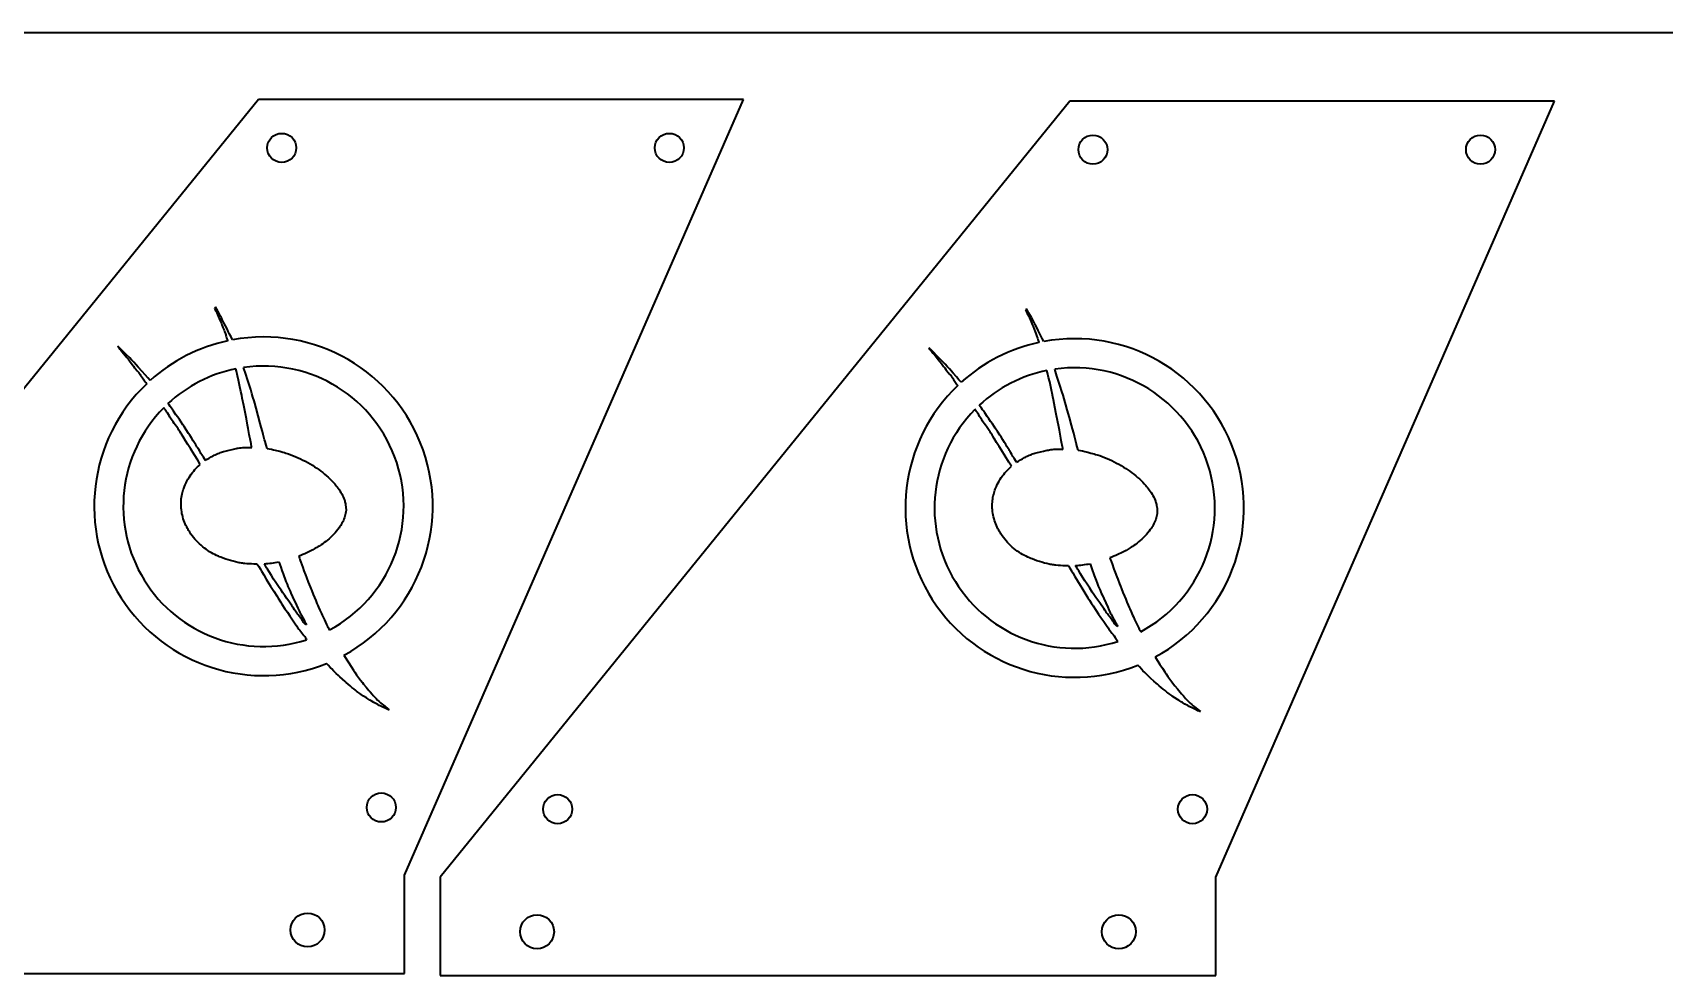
# Model space of a CAD drawing. Extents: x 1052 to 1687, y 72 to 522.
# Drawn here: x 1350.3 to 1518.6, y 424.8 to 522 of the extents above; entities that cross this region are included whole.
import ezdxf

# ---------------------------------------------------------------- set-up
doc = ezdxf.new("R2010")
doc.units = 0

msp = doc.modelspace()

# ---------------------------------------------------------------- linework, layer by layer
at = {"color": 7, "lineweight": 35}
for p, q in [((1051.844482, 522), (1686.844482, 522)), ((1373.583984, 515.117249), (1308.633057, 435.117554)), ((1423.583984, 515.117249), (1373.583984, 515.117249)), ((1388.633057, 435.117554), (1423.583984, 515.117249)), ((1457.245605, 514.939148), (1392.294556, 434.939484)), ((1507.245605, 514.939148), (1457.245605, 514.939148)), ((1472.294556, 434.939484), (1507.245605, 514.939148)), ((1308.633057, 424.982544), (1388.633057, 424.982544)), ((1392.294556, 424.804504), (1472.294556, 424.804504))]:
    msp.add_line(p, q, dxfattribs=at)
at = {"color": 7, "lineweight": 35, "ltscale": 0.003642}
for p, q in [((1369.123169, 493.689453), (1369.016357, 493.590393)), ((1452.784668, 493.511353), (1452.677856, 493.412292))]:
    msp.add_line(p, q, dxfattribs=at)
at = {"color": 7, "lineweight": 35, "ltscale": 0.253375}
msp.add_line((1388.633057, 424.982544), (1388.633057, 435.117554), dxfattribs=at)
at = {"color": 7, "lineweight": 35, "ltscale": 0.253374}
for p, q in [((1392.294556, 434.939484), (1392.294556, 424.804504)), ((1472.294556, 424.804504), (1472.294556, 434.939484))]:
    msp.add_line(p, q, dxfattribs=at)
at = {"color": 7, "lineweight": 35}
for points in [[(1369.016357, 493.590393), (1369.065063, 493.494812), (1369.16394, 493.304626), (1369.254639, 493.118408), (1369.338257, 492.936646), (1369.420532, 492.760834), (1369.460571, 492.672485), (1369.523071, 492.526672), (1369.664429, 492.201477), (1369.717041, 492.08197), (1369.74231, 492.02179), (1369.796509, 491.88501), (1369.904663, 491.611786), (1370.014526, 491.32373), (1370.069946, 491.171753), (1370.151245, 490.961884), (1370.192993, 490.848877), (1370.212402, 490.791779), (1370.250122, 490.667603), (1370.285156, 490.54248), (1370.318726, 490.432251), (1370.337646, 490.377991), (1370.369873, 490.298096), (1370.401489, 490.232178)], [(1370.892334, 490.330688), (1370.738403, 490.628723), (1370.588623, 490.928894), (1370.455933, 491.200623), (1370.322876, 491.472168), (1370.16687, 491.783478), (1370.008301, 492.093506), (1369.838257, 492.419373), (1369.751221, 492.581299), (1369.624146, 492.811279), (1369.537842, 492.963745), (1369.363525, 493.2677), (1369.123169, 493.689453)], [(1452.677856, 493.412292), (1452.726685, 493.316742), (1452.825562, 493.126556), (1452.916138, 492.940338), (1452.999756, 492.758606), (1453.082031, 492.582764), (1453.122192, 492.494385), (1453.18457, 492.348602), (1453.325928, 492.023376), (1453.378662, 491.9039), (1453.403931, 491.843719), (1453.458008, 491.70694), (1453.566162, 491.433716), (1453.676147, 491.14563), (1453.731445, 490.993652), (1453.812744, 490.783813), (1453.854614, 490.670807), (1453.873901, 490.613708), (1453.911621, 490.489532), (1453.946777, 490.364441), (1453.980225, 490.25415), (1453.999146, 490.19989), (1454.031494, 490.120056), (1454.062988, 490.054077)], [(1454.553955, 490.152618), (1454.400024, 490.450684), (1454.250244, 490.750824), (1454.117432, 491.022552), (1453.984375, 491.294098), (1453.828491, 491.605408), (1453.669922, 491.915436), (1453.499756, 492.241272), (1453.412842, 492.403198), (1453.285767, 492.633179), (1453.199463, 492.785645), (1453.025024, 493.0896), (1452.784668, 493.511353)], [(1362.38562, 486.127106), (1362.147461, 486.398834), (1361.879028, 486.706177), (1361.557251, 487.067352), (1361.158081, 487.513062), (1360.945923, 487.750763), (1360.708374, 488.011169), (1360.466309, 488.267395), (1360.282959, 488.45636), (1359.91272, 488.831055), (1359.516968, 489.229218), (1359.317627, 489.426727), (1359.045898, 489.689148)], [(1359.045898, 489.689148), (1359.160156, 489.523712), (1359.280273, 489.362854), (1359.369263, 489.250549), (1359.460571, 489.140015), (1359.646851, 488.921844), (1359.833374, 488.703796), (1360.005127, 488.495239), (1360.116577, 488.353882), (1360.189697, 488.258636), (1360.33374, 488.066406), (1360.560425, 487.759766), (1360.675293, 487.607666), (1360.795898, 487.45282), (1360.877686, 487.350769), (1361.044189, 487.149109), (1361.21167, 486.948181), (1361.293945, 486.846558), (1361.35437, 486.769226), (1361.41333, 486.690765), (1361.507324, 486.558197), (1361.597046, 486.422302), (1361.663818, 486.317017), (1361.730347, 486.211609), (1361.788818, 486.121948), (1361.865234, 486.012726), (1361.940186, 485.91687), (1361.979858, 485.870789), (1362.039795, 485.806519)], [(1446.047119, 485.949036), (1445.80896, 486.220764), (1445.540527, 486.528076), (1445.218872, 486.889282), (1444.819702, 487.334961), (1444.607544, 487.572693), (1444.369995, 487.833099), (1444.12793, 488.089355), (1443.944458, 488.27829), (1443.574341, 488.652985), (1443.178589, 489.051147), (1442.979126, 489.248657), (1442.707397, 489.511078)], [(1442.707397, 489.511078), (1442.821655, 489.345642), (1442.941895, 489.184784), (1443.030884, 489.07251), (1443.12207, 488.961914), (1443.308472, 488.743774), (1443.494995, 488.525696), (1443.666626, 488.317169), (1443.778198, 488.175781), (1443.851318, 488.080566), (1443.995239, 487.888306), (1444.222046, 487.581726), (1444.336914, 487.429626), (1444.457397, 487.27478), (1444.539185, 487.172729), (1444.705811, 486.971039), (1444.873291, 486.770142), (1444.955566, 486.668457), (1445.015869, 486.591156), (1445.074829, 486.512695), (1445.168823, 486.380127), (1445.258667, 486.244232), (1445.325439, 486.138947), (1445.391968, 486.033569), (1445.450439, 485.943909), (1445.526855, 485.834656), (1445.601807, 485.738831), (1445.641357, 485.692688), (1445.701416, 485.628448)], [(1372.865601, 479.216309), (1372.847412, 479.353516), (1372.826904, 479.490417), (1372.801392, 479.641296), (1372.772461, 479.791565), (1372.736084, 479.964172), (1372.699463, 480.136719), (1372.651978, 480.383545), (1372.617432, 480.581696), (1372.509644, 481.181183), (1372.44458, 481.523193), (1372.31604, 482.177246), (1372.186523, 482.854858), (1372.048828, 483.550079), (1371.896118, 484.319672), (1371.8396, 484.612488), (1371.759644, 484.998688), (1371.724731, 485.158447), (1371.653687, 485.477783), (1371.578735, 485.819), (1371.503906, 486.160278), (1371.396973, 486.631165), (1371.2854, 487.101013), (1371.227173, 487.34079)], [(1374.448364, 479.120422), (1374.35022, 479.467773), (1374.245239, 479.837341), (1374.19397, 480.022461), (1374.119995, 480.300934), (1374.048584, 480.584534), (1373.978271, 480.868347), (1373.856079, 481.338684), (1373.753052, 481.713501), (1373.535645, 482.494385), (1373.321655, 483.276123), (1373.180054, 483.78833), (1373.10791, 484.044067), (1372.997314, 484.427002), (1372.883423, 484.809387), (1372.766235, 485.190735), (1372.598755, 485.719238), (1372.428101, 486.246704), (1372.25708, 486.774048), (1372.031494, 487.479248)], [(1456.527222, 479.038239), (1456.509033, 479.175446), (1456.488525, 479.312317), (1456.462891, 479.463196), (1456.434082, 479.613525), (1456.397705, 479.786133), (1456.361084, 479.958649), (1456.313477, 480.205475), (1456.278931, 480.403625), (1456.171265, 481.003113), (1456.106079, 481.345123), (1455.977539, 481.999207), (1455.848145, 482.676788), (1455.710449, 483.372009), (1455.557739, 484.141602), (1455.501221, 484.434387), (1455.421265, 484.820618), (1455.38623, 484.980377), (1455.315308, 485.299683), (1455.240234, 485.64093), (1455.165527, 485.982178), (1455.058594, 486.453094), (1454.946899, 486.922913), (1454.888794, 487.16272)], [(1458.109985, 478.942322), (1458.011841, 479.289673), (1457.906738, 479.659302), (1457.855469, 479.844391), (1457.781494, 480.122864), (1457.710205, 480.406433), (1457.639771, 480.690308), (1457.5177, 481.160583), (1457.414673, 481.535431), (1457.197266, 482.316284), (1456.983276, 483.098022), (1456.841675, 483.61026), (1456.769531, 483.865997), (1456.658936, 484.248932), (1456.545044, 484.631287), (1456.427856, 485.012665), (1456.260376, 485.541138), (1456.0896, 486.068604), (1455.918579, 486.595947), (1455.692993, 487.301208)], [(1367.560547, 477.472717), (1367.295654, 477.907227), (1366.922241, 478.51474), (1366.544556, 479.119019), (1366.289429, 479.52356), (1366.036377, 479.929626), (1365.786743, 480.338806), (1365.636841, 480.586121), (1365.561279, 480.709412), (1365.446289, 480.89325), (1365.358398, 481.029785), (1365.268677, 481.165009), (1365.130249, 481.36499), (1364.987793, 481.561951), (1364.875977, 481.712982), (1364.764282, 481.864136), (1364.654541, 482.016724), (1364.574341, 482.132874), (1364.496582, 482.250854), (1364.421509, 482.370911), (1364.372925, 482.451965), (1364.278076, 482.616089), (1364.180542, 482.787659), (1364.130615, 482.872559), (1364.05249, 482.997314), (1364.01062, 483.059143), (1363.966797, 483.119568), (1363.924316, 483.17395), (1363.880005, 483.226807), (1363.836304, 483.275452), (1363.790649, 483.322693)], [(1368.095581, 477.880005), (1367.982666, 478.063171), (1367.888306, 478.220398), (1367.790649, 478.37561), (1367.719727, 478.484009), (1367.636963, 478.617249), (1367.591064, 478.697205), (1367.502319, 478.858948), (1367.414795, 479.011597), (1367.353149, 479.11142), (1367.310791, 479.177185), (1367.224365, 479.307678), (1367.093018, 479.50531), (1366.965332, 479.705078), (1366.841431, 479.907166), (1366.657715, 480.211517), (1366.484131, 480.490051), (1366.365479, 480.673981), (1366.125, 481.040039), (1365.889526, 481.399323), (1365.77124, 481.578522), (1365.591064, 481.845276), (1365.413208, 482.100342), (1365.233643, 482.354431), (1365.055664, 482.609863), (1364.815063, 482.965149), (1364.664795, 483.186127), (1364.588135, 483.295532), (1364.466187, 483.462952), (1364.339111, 483.626526), (1364.234009, 483.753235)], [(1451.222168, 477.294678), (1450.957153, 477.729187), (1450.583862, 478.33667), (1450.206177, 478.940948), (1449.95105, 479.34549), (1449.697876, 479.751587), (1449.448364, 480.160767), (1449.29834, 480.408081), (1449.222778, 480.531372), (1449.10791, 480.715149), (1449.02002, 480.851746), (1448.930176, 480.986938), (1448.791748, 481.186951), (1448.649414, 481.383881), (1448.537598, 481.534912), (1448.425903, 481.686035), (1448.31604, 481.838623), (1448.235962, 481.954773), (1448.158203, 482.072815), (1448.08313, 482.19281), (1448.034424, 482.273926), (1447.939697, 482.438049), (1447.842041, 482.609589), (1447.792236, 482.694519), (1447.714111, 482.819275), (1447.672119, 482.881104), (1447.628296, 482.941467), (1447.585938, 482.99585), (1447.541626, 483.048767), (1447.497803, 483.097412), (1447.452148, 483.144623)], [(1451.757202, 477.701904), (1451.644165, 477.885132), (1451.549805, 478.042358), (1451.452148, 478.19754), (1451.381348, 478.305939), (1451.298584, 478.439178), (1451.252686, 478.519165), (1451.16394, 478.680878), (1451.076294, 478.833527), (1451.014648, 478.93335), (1450.972412, 478.999146), (1450.885864, 479.129608), (1450.754639, 479.32724), (1450.626831, 479.527039), (1450.50293, 479.729126), (1450.319214, 480.033447), (1450.14563, 480.311981), (1450.026978, 480.495911), (1449.786621, 480.861938), (1449.551025, 481.221252), (1449.432861, 481.400452), (1449.252686, 481.667236), (1449.074707, 481.922302), (1448.895142, 482.176331), (1448.717285, 482.431793), (1448.476685, 482.787048), (1448.326294, 483.008057), (1448.249756, 483.117462), (1448.127686, 483.284882), (1448.00061, 483.448456), (1447.89563, 483.575195)], [(1368.095581, 477.880005), (1368.289917, 478.009888), (1368.488281, 478.134583), (1368.690308, 478.253723), (1368.895752, 478.366547), (1368.999756, 478.420349), (1369.104614, 478.47229), (1369.245605, 478.538391), (1369.388062, 478.6008), (1369.53186, 478.659363), (1369.639648, 478.700317), (1369.748047, 478.739136), (1369.859253, 478.77655), (1369.971069, 478.81189), (1370.116577, 478.854797), (1370.262939, 478.89502), (1370.410034, 478.933044), (1370.557617, 478.96936), (1370.854004, 479.038391), (1371.119629, 479.09613), (1371.25293, 479.122864), (1371.366089, 479.143921), (1371.479492, 479.163147), (1371.637085, 479.186157), (1371.795288, 479.204407), (1371.943359, 479.216797), (1372.091797, 479.224823), (1372.290161, 479.229309), (1372.51062, 479.2276), (1372.68689, 479.222778), (1372.865601, 479.216309)], [(1374.448364, 479.120422), (1374.672729, 479.086273), (1374.895874, 479.044983), (1375.11792, 478.997803), (1375.279907, 478.960388), (1375.441284, 478.920959), (1375.762573, 478.837158), (1376.082153, 478.747314), (1376.241333, 478.700012), (1376.399902, 478.65094), (1376.659912, 478.565857), (1376.917847, 478.474823), (1377.173462, 478.377319), (1377.42627, 478.27301), (1377.671997, 478.164246), (1377.915161, 478.049835), (1378.156006, 477.930725), (1378.403198, 477.80304), (1378.647949, 477.670776), (1378.889771, 477.533447), (1379.122803, 477.39386), (1379.352417, 477.248596), (1379.578369, 477.097595), (1379.785156, 476.952087), (1379.988281, 476.801697), (1380.187744, 476.646362), (1380.383301, 476.486206), (1380.574707, 476.321106), (1380.75293, 476.159546), (1380.927246, 475.993652), (1381.097534, 475.823547), (1381.263672, 475.649231), (1381.425049, 475.470581), (1381.503906, 475.379486), (1381.581055, 475.28717), (1381.682373, 475.16095), (1381.780151, 475.032104), (1381.873901, 474.900391), (1381.970947, 474.753723), (1382.062378, 474.603455), (1382.148193, 474.449646), (1382.228271, 474.292542), (1382.302246, 474.132324), (1382.369873, 473.969238), (1382.401855, 473.884583), (1382.431763, 473.799255), (1382.457642, 473.719299), (1382.481445, 473.638763), (1382.510986, 473.526459), (1382.536255, 473.413147), (1382.556885, 473.298981), (1382.576782, 473.151459), (1382.589478, 473.003174), (1382.594849, 472.868469), (1382.594482, 472.733612)], [(1451.757202, 477.701904), (1451.951538, 477.831787), (1452.149902, 477.956512), (1452.351807, 478.075623), (1452.557373, 478.188477), (1452.661377, 478.24231), (1452.766113, 478.294189), (1452.907227, 478.360352), (1453.049683, 478.422729), (1453.193481, 478.481262), (1453.30127, 478.522247), (1453.409668, 478.561066), (1453.520874, 478.59848), (1453.632568, 478.63382), (1453.778198, 478.676758), (1453.924561, 478.716949), (1454.071533, 478.754944), (1454.219238, 478.79126), (1454.515625, 478.860321), (1454.78125, 478.91803), (1454.914429, 478.944763), (1455.027588, 478.96582), (1455.141113, 478.985046), (1455.298706, 479.008057), (1455.456909, 479.026306), (1455.60498, 479.038757), (1455.753418, 479.046753), (1455.951782, 479.051208), (1456.172241, 479.04953), (1456.348389, 479.044739), (1456.527222, 479.038239)], [(1458.109985, 478.942322), (1458.334229, 478.908203), (1458.557373, 478.866913), (1458.779541, 478.819733), (1458.941406, 478.782288), (1459.102783, 478.742889), (1459.424194, 478.659119), (1459.743774, 478.569244), (1459.902832, 478.521942), (1460.061523, 478.47287), (1460.321411, 478.387756), (1460.579468, 478.296753), (1460.834961, 478.199219), (1461.087891, 478.094971), (1461.333618, 477.986145), (1461.57666, 477.871765), (1461.817627, 477.752655), (1462.064697, 477.624939), (1462.309448, 477.492706), (1462.551392, 477.355377), (1462.784424, 477.21579), (1463.014038, 477.070526), (1463.23999, 476.919556), (1463.446655, 476.774048), (1463.649902, 476.623596), (1463.849365, 476.468323), (1464.0448, 476.308105), (1464.236206, 476.143066), (1464.414429, 475.981445), (1464.588745, 475.815582), (1464.759155, 475.645477), (1464.925171, 475.471161), (1465.08667, 475.29248), (1465.165405, 475.201416), (1465.242676, 475.109131), (1465.343872, 474.98288), (1465.44165, 474.854004), (1465.535522, 474.72229), (1465.632446, 474.575653), (1465.723999, 474.425385), (1465.809814, 474.271606), (1465.889893, 474.114471), (1465.963867, 473.954224), (1466.031494, 473.791138), (1466.063354, 473.706482), (1466.093262, 473.621155), (1466.119141, 473.541199), (1466.143066, 473.460693), (1466.172607, 473.348389), (1466.197754, 473.235107), (1466.218506, 473.120911), (1466.238403, 472.973389), (1466.250977, 472.825073), (1466.256348, 472.69043), (1466.256104, 472.555542)], [(1373.432739, 467.213501), (1373.25769, 467.211975), (1373.082397, 467.212341), (1372.848755, 467.21637), (1372.615356, 467.225281), (1372.382324, 467.240112), (1372.150269, 467.261841), (1372.034668, 467.275513), (1371.919312, 467.291199), (1371.804321, 467.308807), (1371.689575, 467.32843), (1371.570068, 467.350952), (1371.450928, 467.375458), (1371.213501, 467.42984), (1370.954346, 467.496399), (1370.696411, 467.569153), (1370.439819, 467.6474), (1370.184814, 467.731018), (1369.931763, 467.82019), (1369.681274, 467.915466), (1369.557129, 467.965576), (1369.43396, 468.017517), (1369.250977, 468.098999), (1369.070313, 468.185059), (1368.892334, 468.276001), (1368.717163, 468.372131), (1368.52771, 468.484283), (1368.342163, 468.603088), (1368.160767, 468.728577), (1367.983643, 468.860657), (1367.810913, 468.999146), (1367.6427, 469.14386), (1367.479004, 469.294495), (1367.32019, 469.450745), (1367.16626, 469.612305), (1367.017456, 469.778809), (1366.873901, 469.950073), (1366.735962, 470.125793), (1366.604004, 470.305817), (1366.478516, 470.489929), (1366.417847, 470.584137), (1366.359009, 470.679321), (1366.302734, 470.774231), (1366.248291, 470.870117), (1366.161255, 471.033081), (1366.079712, 471.198608), (1366.00415, 471.366638), (1365.934448, 471.537109), (1365.870972, 471.7099), (1365.813599, 471.884827), (1365.762329, 472.063049), (1365.717407, 472.243042), (1365.678711, 472.424622), (1365.646362, 472.607483), (1365.620361, 472.791321), (1365.600586, 472.975922), (1365.587158, 473.16098), (1365.580933, 473.316162), (1365.57959, 473.471436), (1365.583252, 473.626526), (1365.592163, 473.781433), (1365.607666, 473.946838), (1365.629272, 474.111633), (1365.657104, 474.275696), (1365.69104, 474.438812), (1365.730835, 474.600769), (1365.768433, 474.734741), (1365.809692, 474.867676), (1365.854736, 474.999451), (1365.890747, 475.097534), (1365.928589, 475.194855), (1366.010132, 475.387787), (1366.098755, 475.577454), (1366.193848, 475.763733), (1366.295532, 475.946381), (1366.40332, 476.125366), (1366.51709, 476.300476), (1366.636841, 476.471558), (1366.762451, 476.638397), (1366.893677, 476.800751), (1367.018066, 476.944244), (1367.147095, 477.083435), (1367.280518, 477.218079), (1367.418457, 477.347839), (1367.560547, 477.472717)], [(1457.09436, 467.035461), (1456.919189, 467.033875), (1456.744019, 467.034241), (1456.510376, 467.038269), (1456.276855, 467.047211), (1456.043945, 467.062073), (1455.81189, 467.083801), (1455.696289, 467.097473), (1455.580933, 467.113098), (1455.46582, 467.130737), (1455.351196, 467.15033), (1455.231689, 467.172882), (1455.112549, 467.197388), (1454.875, 467.25177), (1454.615967, 467.318359), (1454.358032, 467.391083), (1454.101318, 467.46933), (1453.846313, 467.552917), (1453.593262, 467.64212), (1453.342896, 467.737366), (1453.21875, 467.787537), (1453.095581, 467.839447), (1452.912476, 467.920898), (1452.731812, 468.006958), (1452.553833, 468.097931), (1452.378662, 468.194031), (1452.189209, 468.306213), (1452.003662, 468.425049), (1451.822266, 468.550537), (1451.645142, 468.682587), (1451.472412, 468.821106), (1451.304199, 468.96582), (1451.140625, 469.116425), (1450.981812, 469.272675), (1450.827881, 469.434204), (1450.678955, 469.600769), (1450.535522, 469.772003), (1450.397583, 469.947754), (1450.265625, 470.127747), (1450.140015, 470.31189), (1450.079468, 470.406067), (1450.020508, 470.501251), (1449.964233, 470.596191), (1449.90979, 470.692047), (1449.822754, 470.85498), (1449.741333, 471.020538), (1449.665649, 471.188599), (1449.596069, 471.35907), (1449.532471, 471.53183), (1449.47522, 471.706787), (1449.42395, 471.884979), (1449.378906, 472.065002), (1449.340332, 472.246521), (1449.307983, 472.429382), (1449.28186, 472.613251), (1449.262085, 472.797852), (1449.248657, 472.98291), (1449.242554, 473.138123), (1449.241211, 473.293335), (1449.244873, 473.448486), (1449.253784, 473.603363), (1449.269165, 473.768768), (1449.290894, 473.933594), (1449.318726, 474.097656), (1449.352661, 474.260742), (1449.392456, 474.422699), (1449.429932, 474.556671), (1449.471313, 474.689575), (1449.516235, 474.821411), (1449.552246, 474.919434), (1449.59021, 475.016785), (1449.671753, 475.209717), (1449.760254, 475.399414), (1449.855469, 475.585632), (1449.957031, 475.768311), (1450.064819, 475.947266), (1450.178711, 476.122375), (1450.298462, 476.293457), (1450.42395, 476.460327), (1450.555298, 476.622681), (1450.679688, 476.766174), (1450.808594, 476.905396), (1450.942139, 477.039978), (1451.080078, 477.1698), (1451.222168, 477.294678)], [(1382.594482, 472.733612), (1382.577393, 472.580994), (1382.553467, 472.430664), (1382.522461, 472.282715), (1382.484619, 472.137024), (1382.440063, 471.993713), (1382.385498, 471.844177), (1382.32373, 471.697235), (1382.255127, 471.552856), (1382.180176, 471.411072), (1382.099243, 471.27179), (1382.047241, 471.188263), (1381.993408, 471.105652), (1381.934814, 471.019684), (1381.874268, 470.934753), (1381.751465, 470.772095), (1381.623047, 470.613464), (1381.475708, 470.442932), (1381.32312, 470.277405), (1381.166016, 470.116943), (1381.004761, 469.961731), (1380.839722, 469.811829), (1380.670776, 469.667389), (1380.515625, 469.542114), (1380.357544, 469.421326), (1380.196533, 469.304932), (1380.032593, 469.192932), (1379.921631, 469.120575), (1379.80957, 469.050018), (1379.696289, 468.981171), (1379.582031, 468.91394), (1379.378784, 468.799316), (1379.173096, 468.688538), (1378.89502, 468.54541), (1378.61438, 468.407898), (1378.330811, 468.276489), (1378.128662, 468.187622), (1377.924927, 468.102295), (1377.719604, 468.020508)], [(1466.256104, 472.555542), (1466.239014, 472.402893), (1466.214966, 472.252594), (1466.184082, 472.104614), (1466.14624, 471.958984), (1466.101563, 471.815643), (1466.046997, 471.666107), (1465.985352, 471.519165), (1465.916748, 471.374786), (1465.841797, 471.232971), (1465.760864, 471.09375), (1465.708862, 471.010193), (1465.655029, 470.927612), (1465.596313, 470.841614), (1465.535889, 470.756653), (1465.413086, 470.594055), (1465.284668, 470.435364), (1465.137207, 470.264862), (1464.984619, 470.099304), (1464.827637, 469.938873), (1464.666382, 469.78363), (1464.501221, 469.633759), (1464.332397, 469.489319), (1464.177246, 469.364044), (1464.019165, 469.243225), (1463.858032, 469.126892), (1463.694092, 469.014832), (1463.583252, 468.942505), (1463.471191, 468.871948), (1463.35791, 468.803101), (1463.24353, 468.73587), (1463.040283, 468.621216), (1462.834717, 468.510498), (1462.556641, 468.36734), (1462.275879, 468.229828), (1461.992432, 468.098389), (1461.790161, 468.009583), (1461.586426, 467.924225), (1461.381226, 467.842468)], [(1377.719604, 468.020508), (1377.750977, 467.914307), (1377.784668, 467.80896), (1377.831787, 467.673615), (1377.864746, 467.583923), (1377.932373, 467.405151), (1378.136841, 466.851471), (1378.260742, 466.508331), (1378.418457, 466.086914), (1378.515381, 465.837524), (1378.704712, 465.355682), (1378.803345, 465.100739), (1378.90271, 464.846069), (1379.061646, 464.453766), (1379.223511, 464.062531), (1379.346558, 463.760498), (1379.469116, 463.458313), (1379.594238, 463.157288), (1379.695313, 462.922211), (1379.763916, 462.765961), (1379.902222, 462.453857), (1380.057251, 462.106506), (1380.13623, 461.933533), (1380.258057, 461.675781), (1380.369019, 461.448975), (1380.591309, 460.995209), (1380.693848, 460.784363), (1380.746582, 460.679688), (1380.829224, 460.524597), (1380.89209, 460.414673)], [(1461.381226, 467.842468), (1461.412476, 467.736267), (1461.446289, 467.63089), (1461.493286, 467.495544), (1461.526245, 467.405823), (1461.593994, 467.227051), (1461.79834, 466.673401), (1461.922363, 466.330261), (1462.080078, 465.908813), (1462.177002, 465.659424), (1462.366211, 465.177612), (1462.464966, 464.922668), (1462.564331, 464.66803), (1462.723267, 464.275696), (1462.88501, 463.88446), (1463.008057, 463.582428), (1463.130737, 463.280273), (1463.255859, 462.979187), (1463.356934, 462.744141), (1463.425537, 462.587891), (1463.563843, 462.275818), (1463.718872, 461.928436), (1463.797852, 461.755463), (1463.919556, 461.497681), (1464.030518, 461.270905), (1464.252808, 460.817139), (1464.355469, 460.606293), (1464.408203, 460.501617), (1464.490723, 460.346527), (1464.553711, 460.236603)], [(1373.432739, 467.213501), (1373.58667, 466.969788), (1373.763062, 466.681885), (1373.878906, 466.488831), (1374.108765, 466.101685), (1374.375488, 465.655609), (1374.645508, 465.211609), (1374.809204, 464.945313), (1375.138062, 464.413574), (1375.444092, 463.922272), (1375.598389, 463.677429), (1375.83252, 463.311859), (1375.986694, 463.075073), (1376.297729, 462.603455), (1376.542603, 462.23645), (1376.789795, 461.870972), (1377.07312, 461.457153), (1377.355469, 461.042725), (1377.519653, 460.803253), (1377.603027, 460.684448), (1377.731079, 460.50824), (1377.829834, 460.377991), (1377.930786, 460.249237), (1378.041504, 460.111053), (1378.151978, 459.972656), (1378.259521, 459.832397), (1378.33667, 459.724915), (1378.409912, 459.614777), (1378.471313, 459.51416), (1378.528931, 459.411041)], [(1378.515503, 460.953217), (1378.450928, 460.986023), (1378.391602, 461.02475), (1378.352905, 461.055511), (1378.316528, 461.088989), (1378.28772, 461.119019), (1378.260254, 461.150635), (1378.224365, 461.196533), (1378.190308, 461.244537), (1378.16394, 461.284485), (1378.112549, 461.366119), (1378.025513, 461.505585), (1377.944458, 461.624176), (1377.887817, 461.700043), (1377.848999, 461.749451), (1377.769897, 461.846497), (1377.661377, 461.978455), (1377.607788, 462.045105), (1377.529175, 462.146851), (1377.452637, 462.250854), (1377.378296, 462.357178), (1377.281738, 462.501678), (1377.18689, 462.64798), (1377.092285, 462.794434), (1376.991943, 462.94635), (1376.820679, 463.194885), (1376.68042, 463.390076), (1376.468384, 463.68103), (1376.275024, 463.952271), (1376.064819, 464.258026), (1375.899048, 464.504761), (1375.632202, 464.906189), (1375.366943, 465.307861), (1375.131958, 465.667847), (1374.899048, 466.029602), (1374.669067, 466.393372), (1374.493896, 466.678131), (1374.408081, 466.821594), (1374.323975, 466.965973), (1374.170776, 467.240051)], [(1375.662476, 467.424377), (1375.856689, 466.895325), (1375.979126, 466.554138), (1376.101196, 466.212708), (1376.2229, 465.877289), (1376.284912, 465.710144), (1376.397339, 465.416199), (1376.514038, 465.124207), (1376.605225, 464.905365), (1376.698975, 464.687622), (1376.827271, 464.398621), (1376.914429, 464.206604), (1377.090576, 463.82312), (1377.486816, 462.958527), (1377.618896, 462.670166), (1377.685791, 462.526489), (1377.759155, 462.37262), (1377.834351, 462.219818), (1377.912231, 462.068359), (1377.992676, 461.918335), (1378.12793, 461.676941), (1378.264038, 461.435974), (1378.32959, 461.316711), (1378.393433, 461.196533), (1378.455444, 461.075378), (1378.515503, 460.953217)], [(1457.09436, 467.035461), (1457.248291, 466.791748), (1457.424683, 466.503784), (1457.540527, 466.31076), (1457.770386, 465.923584), (1458.037109, 465.477539), (1458.307129, 465.033539), (1458.470825, 464.767273), (1458.799561, 464.235535), (1459.105713, 463.744202), (1459.26001, 463.49939), (1459.494141, 463.133789), (1459.648193, 462.897034), (1459.959351, 462.425415), (1460.204224, 462.05835), (1460.451416, 461.692932), (1460.734741, 461.279053), (1461.01709, 460.864624), (1461.181152, 460.625183), (1461.264648, 460.506378), (1461.392578, 460.3302), (1461.491455, 460.199921), (1461.592407, 460.071167), (1461.703125, 459.932983), (1461.813477, 459.794617), (1461.921021, 459.654358), (1461.998291, 459.546844), (1462.071533, 459.436707), (1462.132935, 459.336121), (1462.19043, 459.232971)], [(1462.177002, 460.775146), (1462.112549, 460.807922), (1462.053223, 460.84668), (1462.014526, 460.877441), (1461.978149, 460.910889), (1461.949341, 460.940918), (1461.921875, 460.972534), (1461.885986, 461.018433), (1461.851929, 461.066467), (1461.825439, 461.106384), (1461.77417, 461.188049), (1461.687012, 461.327515), (1461.606079, 461.446106), (1461.549316, 461.521973), (1461.510498, 461.571381), (1461.431519, 461.668427), (1461.322998, 461.800354), (1461.269409, 461.867065), (1461.190796, 461.96875), (1461.114258, 462.072815), (1461.039917, 462.179077), (1460.943359, 462.323608), (1460.848511, 462.46991), (1460.753784, 462.616333), (1460.653564, 462.76825), (1460.4823, 463.016785), (1460.342041, 463.212006), (1460.130005, 463.50296), (1459.936646, 463.77417), (1459.726318, 464.079956), (1459.560669, 464.326691), (1459.293701, 464.728088), (1459.028442, 465.129761), (1458.793457, 465.489777), (1458.560669, 465.851563), (1458.330566, 466.215302), (1458.155396, 466.500061), (1458.069702, 466.643524), (1457.985596, 466.787903), (1457.832275, 467.061981)], [(1459.324097, 467.246338), (1459.518188, 466.717285), (1459.762695, 466.034607), (1459.884399, 465.699219), (1459.946533, 465.532043), (1460.058838, 465.238129), (1460.175659, 464.946136), (1460.266846, 464.727295), (1460.360596, 464.509521), (1460.488892, 464.220581), (1460.575928, 464.028534), (1460.752197, 463.64502), (1461.148315, 462.780457), (1461.280396, 462.492126), (1461.347412, 462.348419), (1461.420654, 462.19455), (1461.495972, 462.041748), (1461.57373, 461.890289), (1461.654297, 461.740295), (1461.789551, 461.498901), (1461.925659, 461.257935), (1461.991089, 461.138611), (1462.054932, 461.018494), (1462.116943, 460.897339), (1462.177002, 460.775146)], [(1382.378174, 457.808533), (1382.876343, 457.034424), (1383.12561, 456.646851), (1383.376587, 456.260193), (1383.50354, 456.06781), (1383.691528, 455.789795), (1383.787354, 455.652161), (1383.884766, 455.515625), (1383.983887, 455.38031), (1384.084717, 455.246338), (1384.278809, 454.997681), (1384.410767, 454.833923), (1384.678345, 454.509399), (1384.948853, 454.185669), (1385.084961, 454.024567), (1385.291748, 453.78479), (1385.408936, 453.652924), (1385.528076, 453.522766), (1385.618652, 453.426788), (1385.710571, 453.332153), (1385.856812, 453.187805), (1386.006714, 453.047424), (1386.160034, 452.910919), (1386.314331, 452.779358), (1386.418213, 452.692932), (1386.627319, 452.521545), (1386.907349, 452.291351), (1387.046631, 452.175354)], [(1387.046631, 452.175354), (1386.974731, 452.19397), (1386.904663, 452.21759), (1386.831787, 452.247681), (1386.783936, 452.269958), (1386.689453, 452.31723), (1386.334351, 452.490143), (1386.130371, 452.587463), (1386.029175, 452.638184), (1385.878906, 452.717102), (1385.737549, 452.794434), (1385.457153, 452.952942), (1385.185547, 453.110291), (1385.050781, 453.190704), (1384.850464, 453.314575), (1384.702271, 453.410034), (1384.407837, 453.604492), (1384.149536, 453.77713), (1384.021606, 453.865173), (1383.811646, 454.016846), (1383.67395, 454.121277), (1383.583008, 454.192047), (1383.402344, 454.335205), (1383.203735, 454.494812), (1383.00647, 454.655884), (1382.811523, 454.819519), (1382.617798, 454.987915), (1382.489868, 455.101624), (1382.235107, 455.330475), (1381.946167, 455.589996), (1381.802368, 455.720398), (1381.589355, 455.918884), (1381.445679, 456.058228), (1381.304443, 456.200134), (1381.119507, 456.392822), (1380.997925, 456.52298), (1380.75708, 456.785431), (1380.589722, 456.969452)], [(1470.70813, 451.997314), (1470.636353, 452.01593), (1470.566284, 452.03949), (1470.493408, 452.069641), (1470.445557, 452.091858), (1470.351074, 452.13916), (1469.99585, 452.312073), (1469.79187, 452.409363), (1469.690796, 452.460144), (1469.540527, 452.539001), (1469.399048, 452.616333), (1469.118652, 452.774841), (1468.847168, 452.932251), (1468.71228, 453.012634), (1468.512085, 453.136505), (1468.36377, 453.231995), (1468.069458, 453.426422), (1467.811157, 453.59906), (1467.683105, 453.687103), (1467.473145, 453.838776), (1467.335571, 453.943237), (1467.244629, 454.013977), (1467.063965, 454.157166), (1466.865356, 454.316742), (1466.668091, 454.477783), (1466.473145, 454.641479), (1466.279419, 454.809814), (1466.151489, 454.923553), (1465.896729, 455.152405), (1465.607788, 455.411926), (1465.463867, 455.542358), (1465.250977, 455.740784), (1465.1073, 455.880127), (1464.966064, 456.022034), (1464.781128, 456.214783), (1464.659424, 456.34491), (1464.418579, 456.607361), (1464.251221, 456.791382)], [(1466.039795, 457.630432), (1466.537964, 456.856354), (1466.787231, 456.468781), (1467.038086, 456.082092), (1467.165039, 455.889771), (1467.353027, 455.611755), (1467.448853, 455.47406), (1467.546265, 455.337524), (1467.645386, 455.202271), (1467.746216, 455.068268), (1467.94043, 454.819611), (1468.072388, 454.655884), (1468.339966, 454.331299), (1468.610352, 454.007629), (1468.746582, 453.846497), (1468.953369, 453.606689), (1469.070557, 453.474854), (1469.189575, 453.344727), (1469.280151, 453.248718), (1469.37207, 453.154114), (1469.518311, 453.009766), (1469.668213, 452.869354), (1469.821655, 452.732849), (1469.97583, 452.601288), (1470.079834, 452.514862), (1470.28894, 452.343475), (1470.56897, 452.113281), (1470.70813, 451.997314)]]:
    msp.add_lwpolyline(points, dxfattribs=at)
for centre, radius in [((1375.964966, 510.117249), 1.5), ((1415.943237, 510.117249), 1.5), ((1459.626587, 509.939148), 1.5), ((1499.604858, 509.939148), 1.5), ((1386.234863, 442.117554), 1.5), ((1404.418335, 441.939484), 1.5), ((1469.896484, 441.939484), 1.5), ((1378.633057, 429.482544), 1.75), ((1402.294556, 429.304504), 1.75), ((1462.294556, 429.304504), 1.75)]:
    msp.add_circle(centre, radius, dxfattribs=at)
for centre, radius, start, end in [((1374.081421, 473.167633), 17.456794, 102.16933, 132.065929), ((1374.081421, 473.167633), 17.456794, 298.377425, 100.525782), ((1457.74292, 472.989563), 17.456794, 102.16933, 132.065929), ((1457.74292, 472.989563), 17.456794, 298.377425, 100.525782), ((1374.081421, 473.167633), 14.457681, 101.385791, 132.930617), ((1374.081421, 473.167633), 14.457681, 298.104539, 98.151157), ((1457.74292, 472.989563), 14.457681, 101.385791, 132.930617), ((1457.74292, 472.989563), 14.457681, 298.104539, 98.151157), ((1374.081421, 473.167633), 17.456794, 133.613499, 291.890009), ((1457.74292, 472.989563), 17.456794, 133.613499, 291.890009), ((1374.081421, 473.167633), 14.457681, 135.380223, 287.916116), ((1457.74292, 472.989563), 14.457681, 135.380223, 287.916116), ((1373.514404, 478.699371), 11.477913, 273.27801, 280.786567), ((1457.176025, 478.521301), 11.477913, 273.27801, 280.786567)]:
    msp.add_arc(centre, radius, start, end, dxfattribs=at)

doc.saveas('drawing.dxf')
